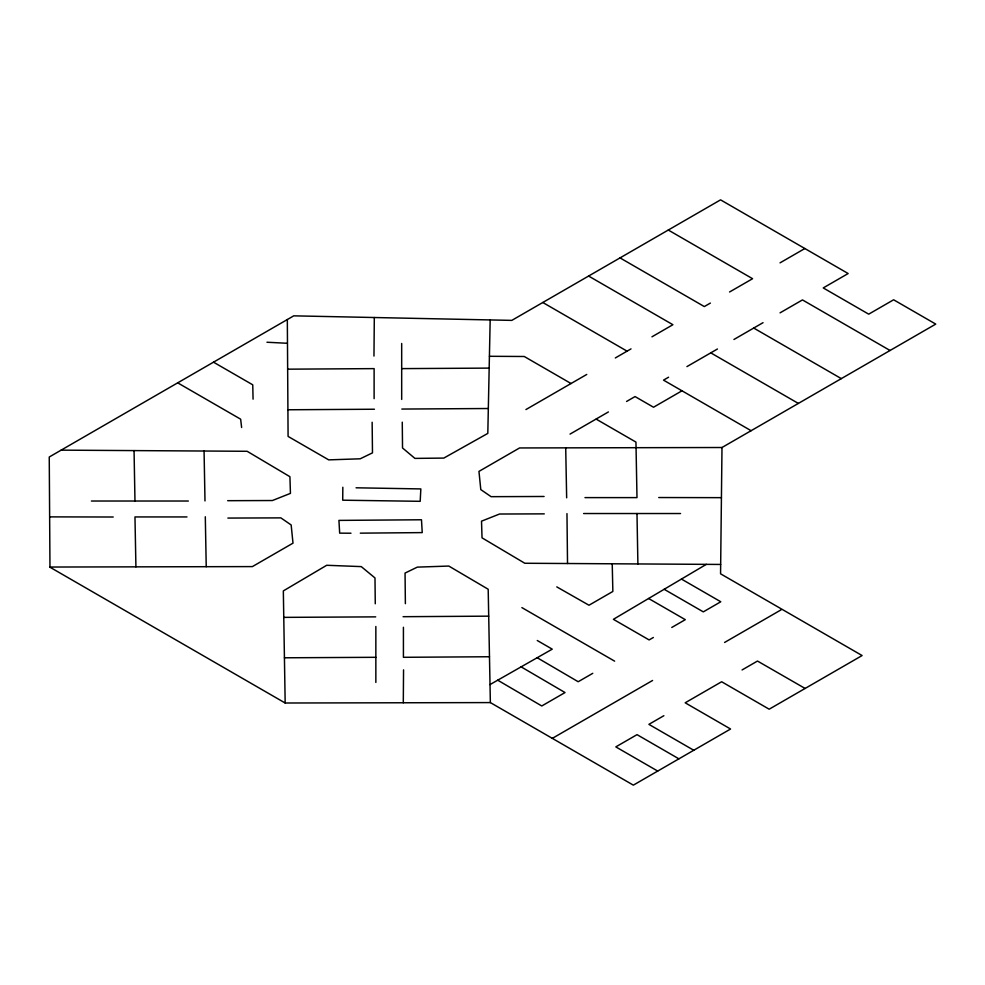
<?xml version="1.0" encoding="UTF-8"?>
<svg xmlns="http://www.w3.org/2000/svg" width="985" height="985" viewBox="0 0 985 985"><rect width="100%" height="100%" fill="white"/><g stroke="black" fill="none" stroke-linecap="round" stroke-linejoin="round"><path stroke-width="1.48" d="M374.312 317.515L373.968 356.065M403.296 702.773L403.554 669.862M342.829 487.255L342.718 500.195L420.189 501.316L420.841 488.929L356.065 487.797M721.993 447.51L720.564 573.812L862.109 655.542L769.174 709.2L721.636 681.755L685.178 702.797L730.562 729.011L633.343 785.143L490.358 702.588L285.17 703.007L49.964 567.212L49.25 457.003L293.752 315.84L511.806 320.384L720.564 199.856L848.159 273.534L823.238 287.928L868.708 314.166L893.629 299.785L935.75 324.102L721.993 447.51L519.575 447.953L478.956 471.396L480.791 489.594L491.096 496.674L544.089 496.477M490.173 319.928L487.809 433.4L443.804 458.087L414.919 458.394L402.533 447.978L402.262 422.159M706.319 564.356L613.396 619.319L649.115 639.93L653.351 637.492M525.928 409.563L586.752 374.448M615.317 357.961L631.016 348.887M651.959 336.808L672.903 324.718L588.599 276.046M710.382 303.072L704.324 306.569L620.033 257.898M729.565 291.991L752.589 278.706L668.286 230.034M780.046 262.847L804.856 248.528M570.032 434.102L608.398 411.952M626.571 401.461L635.054 396.573L653.523 407.236L681.989 390.799M668.569 377.218L663.521 380.136L751.112 430.704M686.939 366.605L717.437 349.01M733.936 339.48L763.043 322.674M780.058 312.848L802.467 299.92L890.046 350.475M671.77 627.47L685.289 619.663L648.598 598.498M592.773 673.321L578.195 681.731L537.182 657.721M552.314 738.368L652.575 680.475M724.591 642.454L781.216 609.764M742.074 669.948L757.49 661.046L805.102 688.453M663.865 715.713L648.893 724.357L693.76 750.262M490.013 684.575L552.24 649.152L537.268 640.509M360.313 533.156L422.233 532.602L421.481 519.772L338.926 520.4L339.677 533.144L350.98 533.217M287.645 369.178L374.115 368.624L374.115 398.654M287.916 409.772L374.435 409.231M401.831 409.058L488.326 408.516M403.087 616.696L488.708 616.154M489.483 656.749L403.419 657.303L403.419 627.273M401.683 368.624L489.016 368.107M283.778 617.373L375.691 616.869M284.431 657.795L375.851 657.303M227.683 500.688L272.414 500.528L290.44 493.374L289.922 476.703L247.149 451.29L61.132 450.145M544.274 513.862L499.543 514.022L481.517 521.176L482.034 537.847L524.808 563.26L720.663 564.442M227.867 518.073L280.848 517.876L291.154 524.956L293.001 543.154L252.382 566.597L49.964 567.04M721.426 497.659L658.743 497.536M49.644 516.879L113.213 517.014M584.979 497.61L636.987 497.61L635.953 442.093L596.184 419.13M91.396 501.02L188.344 501.02M583.612 513.53L680.549 513.53M186.978 516.94L134.97 516.94L135.918 566.855M489.422 356.287L524.254 356.496L571.041 383.522M266.972 342.238L287.078 343.272M556.784 586.888L588.981 605.233L612.855 591.456L612.227 563.789M753.722 328.054L841.313 378.622M710.764 352.852L798.355 403.419M542.797 302.493L627.088 351.165M681.448 579.069L720.786 601.773L703.302 611.87L664.173 589.289M213.511 362.172L252.751 384.827L253.071 399.171M177.694 382.845L240.648 419.191L241.62 427.502M521.902 607.61L614.628 661.157M678.899 758.832L637.024 734.65L615.822 746.889L657.709 771.07M521.127 666.857L565.021 692.553L541.775 705.974L497.721 680.192M565.71 447.843L566.658 497.807M490.358 702.588L488.191 589.252L448.815 566.055L417.32 567.126L405.057 573.073L405.377 603.67M204.067 451.019L204.991 500.934M205.299 516.743L206.234 566.707M636.987 513.53L637.898 563.962M134.058 450.588L134.97 501.02M285.17 703.007L283.335 590.901L326.712 565.279L361.261 566.609L374.989 577.949L375.273 603.768M566.966 513.616L567.52 563.519M372.145 422.257L372.478 452.854L360.202 458.801L328.707 459.872L288.088 436.417L287.325 319.546M401.683 343.482L401.683 399.442M375.851 626.485L375.851 682.445"/></g></svg>
